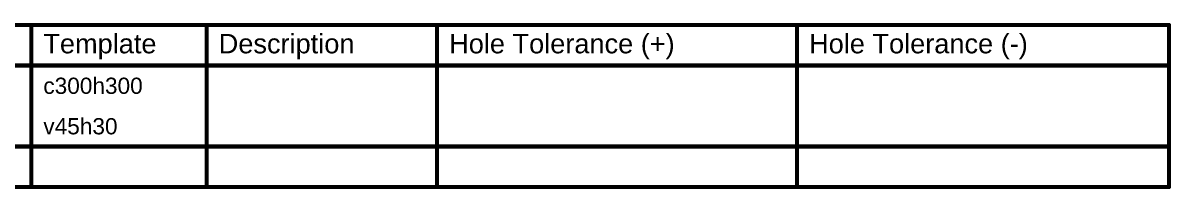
# Model space of a CAD drawing. Header units: millimetres. Extents: x -0.3 to 10.3, y -0.3 to 3.7.
# Drawn here: x 6.065 to 10.319, y 3.084 to 3.699 of the extents above; entities that cross this region are included whole.
import ezdxf

# ---------------------------------------------------------------- set-up
doc = ezdxf.new("R2010")
doc.units = ezdxf.units.MM
doc.header["$MEASUREMENT"] = 0
doc.layers.add('DrillDrawing', color=1, linetype='Continuous')
doc.styles.add('Arial', font='', dxfattribs={"height": 0.2})
doc.styles.get('Arial').set_extended_font_data('Arial')

msp = doc.modelspace()

# ---------------------------------------------------------------- linework, layer by layer
at = {"layer": 'DrillDrawing', "const_width": 0.015}
for points in [[(-0.1895, 3.6915), (10.3116, 3.6915)], [(6.0958, 3.0915), (6.0958, 3.6915)], [(6.7456, 3.0915), (6.7456, 3.6915)], [(7.5994, 3.0915), (7.5994, 3.6915)], [(8.933, 3.0915), (8.933, 3.6915)], [(10.3116, 3.0915), (10.3116, 3.6915)], [(-0.1895, 3.5415), (10.3116, 3.5415)], [(-0.1895, 3.2415), (10.3116, 3.2415)], [(-0.1895, 3.0915), (10.3116, 3.0915)]]:
    msp.add_lwpolyline(points, dxfattribs=at)
at = {"layer": 'DrillDrawing', "const_width": 0.0075}
for points in [[(6.092, 3.6915, 1), (6.0995, 3.6915, 1)], [(6.7419, 3.6915, 1), (6.7494, 3.6915, 1)], [(7.5956, 3.6915, 1), (7.6031, 3.6915, 1)], [(8.9292, 3.6915, 1), (8.9367, 3.6915, 1)], [(10.3078, 3.6915, 1), (10.3153, 3.6915, 1)], [(10.3078, 3.6915, 1), (10.3153, 3.6915, 1)], [(10.3078, 3.5415, 1), (10.3153, 3.5415, 1)], [(10.3078, 3.2415, 1), (10.3153, 3.2415, 1)], [(6.092, 3.0915, 1), (6.0995, 3.0915, 1)], [(6.7419, 3.0915, 1), (6.7494, 3.0915, 1)], [(7.5956, 3.0915, 1), (7.6031, 3.0915, 1)], [(8.9292, 3.0915, 1), (8.9367, 3.0915, 1)], [(10.3078, 3.0915, 1), (10.3153, 3.0915, 1)], [(10.3078, 3.0915, 1), (10.3153, 3.0915, 1)]]:
    msp.add_lwpolyline(points, format="xyb", close=True, dxfattribs=at)

# ---------------------------------------------------------------- texts
at = {"layer": 'DrillDrawing', "style": 'Arial'}
for s, height, p in [('Template', 0.072, (6.1408, 3.5865)), ('Description', 0.072, (6.7906, 3.5865)), ('Hole Tolerance (+)', 0.072, (7.6444, 3.5865)), ('Hole Tolerance (-)', 0.072, (8.978, 3.5865)), ('c300h300', 0.06, (6.1408, 3.4365)), ('v45h30', 0.06, (6.1408, 3.2865))]:
    msp.add_text(s, height=height, dxfattribs=at).set_placement(p)

doc.saveas('drawing.dxf')
